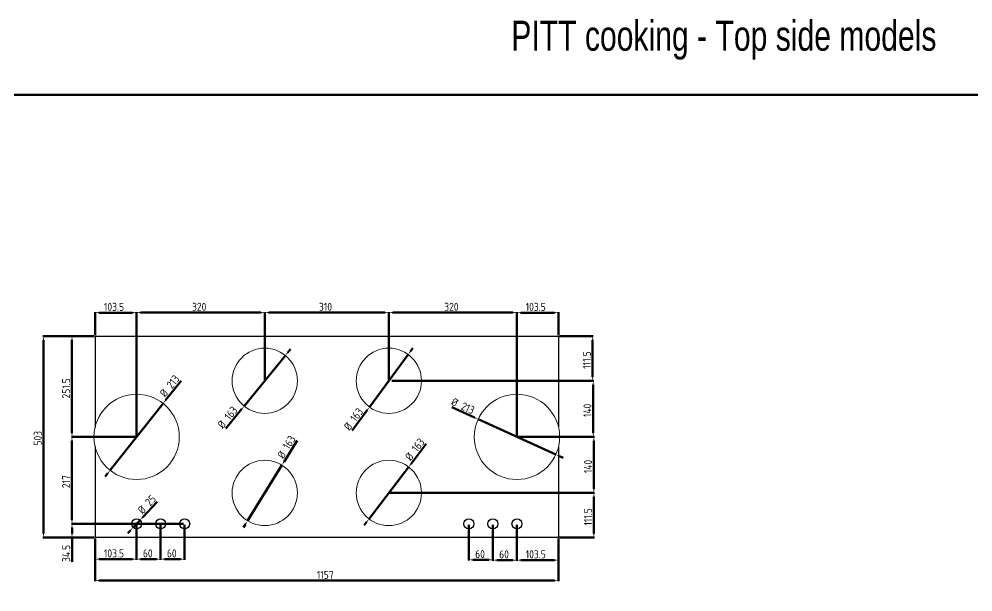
# Model space of a CAD drawing. Header units: millimetres. Extents: x 0 to 5589, y 0 to 7067.
# Drawn here: x 1269 to 3651, y 5637 to 7067 of the extents above; entities that cross this region are included whole.
import ezdxf

# ---------------------------------------------------------------- set-up
doc = ezdxf.new("R2010")
doc.units = ezdxf.units.MM
doc.linetypes.add('HIDDEN', pattern=[1.905, 1.27, -0.635])
for name, color, linetype, lineweight in [('BEM', 6, 'HIDDEN', 25), ('BEMATING', 5, 'Continuous', 50), ('CONTOUR', 255, 'HIDDEN', 25), ('SLD-0', 255, 'Continuous', 25)]:
    doc.layers.add(name, color=color, linetype=linetype, lineweight=lineweight)
doc.styles.add('SLDTEXTSTYLE0', font='ISOCP')
doc.styles.add('SLDTEXTSTYLE1', font='ISOCP', dxfattribs={"width": 0.96})
doc.styles.add('SLDTEXTSTYLE2', font='TXT', dxfattribs={"width": 0.75})
doc.dimstyles.new('SLDDIMSTYLE3', dxfattribs={"dimtxt": 20, "dimasz": 3.556, "dimexe": 0, "dimexo": 0.0625, "dimgap": 5, "dimtad": 1, "dimdec": 1, "dimrnd": 1e-09, "dimzin": 12, "dimdsep": 46, "dimtxsty": 'SLDTEXTSTYLE0', "dimblk1": 'NONE', "dimblk2": 'NONE', "dimsah": 1, "dimcen": 0.09, "dimadec": 0, "dimazin": 3, "dimtfac": 1, "dimtdec": 1, "dimtofl": 0, "dimtmove": 0, "dimatfit": 3, "dimldrblk": 'NONE', "dimfxl": 1, "dimfrac": 2, "dimtolj": 1, "dimtzin": 12, "dimarcsym": 0})
doc.dimstyles.new('SLDDIMSTYLE4', dxfattribs={"dimtxt": 20, "dimasz": 3.556, "dimexe": 0, "dimexo": 0.0625, "dimgap": 5, "dimtad": 1, "dimdec": 0, "dimrnd": 1e-09, "dimzin": 12, "dimdsep": 46, "dimtxsty": 'SLDTEXTSTYLE0', "dimblk1": 'NONE', "dimblk2": 'NONE', "dimsah": 1, "dimcen": 0.09, "dimadec": 0, "dimazin": 3, "dimtfac": 1, "dimtdec": 1, "dimtofl": 0, "dimtmove": 0, "dimatfit": 3, "dimldrblk": 'NONE', "dimfxl": 1, "dimfrac": 2, "dimtolj": 1, "dimtzin": 12, "dimarcsym": 0})
doc.dimstyles.new('SLDDIMSTYLE5', dxfattribs={"dimtxt": 20, "dimasz": 3.556, "dimexe": 0, "dimexo": 0.0625, "dimgap": 5, "dimtad": 1, "dimdec": 0, "dimrnd": 1e-09, "dimzin": 12, "dimdsep": 46, "dimtxsty": 'SLDTEXTSTYLE0', "dimblk1": 'NONE', "dimblk2": 'NONE', "dimsah": 1, "dimcen": 0, "dimadec": 0, "dimazin": 3, "dimtfac": 1, "dimtdec": 1, "dimtmove": 0, "dimatfit": 3, "dimldrblk": 'NONE', "dimfxl": 1, "dimfrac": 2, "dimtolj": 1, "dimtzin": 12, "dimarcsym": 0})

# ---------------------------------------------------------------- blocks, each defined once
blk = doc.blocks.new('_D_181')
at = {"layer": 'BEMATING'}
for p, q in [((1562.1, 5804.3), (1562.1, 5717.1)), ((1622.1, 5804.3), (1622.1, 5717.1)), ((1572.1, 5718.6), (1612.1, 5718.6))]:
    blk.add_line(p, q, dxfattribs=at)
for points in [[(1572.1, 5720.3), (1572.1, 5716.9), (1562.1, 5718.6)], [(1612.1, 5716.9), (1612.1, 5720.3), (1622.1, 5718.6)]]:
    blk.add_solid(points, dxfattribs=at)
at = {"layer": 'BEMATING', "insert": (1577.7, 5743.1), "char_height": 20, "attachment_point": 1, "style": 'SLDTEXTSTYLE1'}
blk.add_mtext('60', dxfattribs=at)
blk = doc.blocks.new('_None')
blk = doc.blocks.new('_D_182')
at = {"layer": 'BEMATING'}
for p, q in [((1622.1, 5804.3), (1622.1, 5717.1)), ((1682.1, 5804.3), (1682.1, 5717.1)), ((1632.1, 5718.6), (1672.1, 5718.6))]:
    blk.add_line(p, q, dxfattribs=at)
for points in [[(1632.1, 5720.3), (1632.1, 5716.9), (1622.1, 5718.6)], [(1672.1, 5716.9), (1672.1, 5720.3), (1682.1, 5718.6)]]:
    blk.add_solid(points, dxfattribs=at)
at = {"layer": 'BEMATING', "insert": (1637.7, 5743.1), "char_height": 20, "attachment_point": 1, "style": 'SLDTEXTSTYLE1'}
blk.add_mtext('60', dxfattribs=at)
blk = doc.blocks.new('_D_183')
at = {"layer": 'BEMATING'}
for p, q in [((1613.5, 5861.6), (1577.5, 5823.2)), ((1553.6, 5797.7), (1570.7, 5816)), ((1546.7, 5790.4), (1539.9, 5783.1))]:
    blk.add_line(p, q, dxfattribs=at)
for points in [[(1576.3, 5824.4), (1578.7, 5822.1), (1570.7, 5816)], [(1547.9, 5789.3), (1545.5, 5791.6), (1553.6, 5797.7)]]:
    blk.add_solid(points, dxfattribs=at)
at = {"layer": 'BEMATING', "char_height": 20, "attachment_point": 1, "rotation": 46.81, "style": 'SLDTEXTSTYLE1'}
for s, insert in [('25', (1581.3, 5863.1)), ('%%c', (1562.7, 5843.3))]:
    blk.add_mtext(s, dxfattribs=dict(at, insert=insert))
blk = doc.blocks.new('_D_184')
at = {"layer": 'BEMATING'}
for p, q in [((1456.1, 6275.3), (1399.1, 6275.3)), ((1400.6, 6265.3), (1400.6, 6033.8)), ((1559.6, 6023.8), (1399.1, 6023.8))]:
    blk.add_line(p, q, dxfattribs=at)
for points in [[(1402.3, 6265.3), (1399, 6265.3), (1400.6, 6275.3)], [(1399, 6033.8), (1402.3, 6033.8), (1400.6, 6023.8)]]:
    blk.add_solid(points, dxfattribs=at)
at = {"layer": 'BEMATING', "insert": (1376.1, 6119.7), "char_height": 20, "attachment_point": 1, "rotation": 90, "style": 'SLDTEXTSTYLE1'}
blk.add_mtext('251.5', dxfattribs=at)
blk = doc.blocks.new('_D_185')
at = {"layer": 'BEMATING'}
for p, q in [((1456.1, 6275.3), (1328.1, 6275.3)), ((1329.6, 6265.3), (1329.6, 5782.3)), ((1456.1, 5772.3), (1328.1, 5772.3))]:
    blk.add_line(p, q, dxfattribs=at)
for points in [[(1327.9, 6265.3), (1331.2, 6265.3), (1329.6, 6275.3)], [(1327.9, 5782.3), (1331.2, 5782.3), (1329.6, 5772.3)]]:
    blk.add_solid(points, dxfattribs=at)
at = {"layer": 'BEMATING', "insert": (1305.1, 6002.2), "char_height": 20, "attachment_point": 1, "rotation": 90, "style": 'SLDTEXTSTYLE1'}
blk.add_mtext('503', dxfattribs=at)
blk = doc.blocks.new('_D_186')
at = {"layer": 'BEMATING'}
for p, q in [((1560, 6023.8), (1399.1, 6023.8)), ((1400.6, 6013.8), (1400.6, 5816.8)), ((1555, 5806.8), (1399.1, 5806.8))]:
    blk.add_line(p, q, dxfattribs=at)
for points in [[(1399, 6013.8), (1402.3, 6013.8), (1400.6, 6023.8)], [(1399, 5816.8), (1402.3, 5816.8), (1400.6, 5806.8)]]:
    blk.add_solid(points, dxfattribs=at)
at = {"layer": 'BEMATING', "insert": (1376.1, 5895.8), "char_height": 20, "attachment_point": 1, "rotation": 90, "style": 'SLDTEXTSTYLE1'}
blk.add_mtext('217', dxfattribs=at)
blk = doc.blocks.new('_D_187')
at = {"layer": 'BEMATING'}
for p, q in [((1458.6, 5769.8), (1458.6, 5663.4)), ((2615.6, 5769.8), (2615.6, 5663.4)), ((1468.6, 5664.9), (2605.6, 5664.9))]:
    blk.add_line(p, q, dxfattribs=at)
for points in [[(1468.6, 5666.6), (1468.6, 5663.2), (1458.6, 5664.9)], [(2605.6, 5663.2), (2605.6, 5666.6), (2615.6, 5664.9)]]:
    blk.add_solid(points, dxfattribs=at)
at = {"layer": 'BEMATING', "insert": (2012.4, 5689.4), "char_height": 20, "attachment_point": 1, "style": 'SLDTEXTSTYLE1'}
blk.add_mtext('1157', dxfattribs=at)
blk = doc.blocks.new('_D_188')
at = {"layer": 'BEMATING'}
for p, q in [((1562.1, 6026.3), (1562.1, 6335.5)), ((1572.1, 6334), (1872.1, 6334)), ((1882.1, 6166.3), (1882.1, 6335.5))]:
    blk.add_line(p, q, dxfattribs=at)
for points in [[(1572.1, 6335.7), (1572.1, 6332.3), (1562.1, 6334)], [(1872.1, 6332.3), (1872.1, 6335.7), (1882.1, 6334)]]:
    blk.add_solid(points, dxfattribs=at)
at = {"layer": 'BEMATING', "insert": (1700.5, 6358.5), "char_height": 20, "attachment_point": 1, "style": 'SLDTEXTSTYLE1'}
blk.add_mtext('320', dxfattribs=at)
blk = doc.blocks.new('_D_189')
at = {"layer": 'BEMATING'}
for p, q in [((1882.1, 6166.3), (1882.1, 6335.5)), ((1892.1, 6334), (2182.1, 6334)), ((2192.1, 6166.3), (2192.1, 6335.5))]:
    blk.add_line(p, q, dxfattribs=at)
for points in [[(1892.1, 6335.7), (1892.1, 6332.3), (1882.1, 6334)], [(2182.1, 6332.3), (2182.1, 6335.7), (2192.1, 6334)]]:
    blk.add_solid(points, dxfattribs=at)
at = {"layer": 'BEMATING', "insert": (2017.6, 6358.5), "char_height": 20, "attachment_point": 1, "style": 'SLDTEXTSTYLE1'}
blk.add_mtext('310', dxfattribs=at)
blk = doc.blocks.new('_D_190')
at = {"layer": 'BEMATING'}
for p, q in [((2192.1, 6166.3), (2192.1, 6335.5)), ((2202.1, 6334), (2502.1, 6334)), ((2512.1, 6026.3), (2512.1, 6335.5))]:
    blk.add_line(p, q, dxfattribs=at)
for points in [[(2202.1, 6335.7), (2202.1, 6332.3), (2192.1, 6334)], [(2502.1, 6332.3), (2502.1, 6335.7), (2512.1, 6334)]]:
    blk.add_solid(points, dxfattribs=at)
at = {"layer": 'BEMATING', "insert": (2330.5, 6358.5), "char_height": 20, "attachment_point": 1, "style": 'SLDTEXTSTYLE1'}
blk.add_mtext('320', dxfattribs=at)
blk = doc.blocks.new('_D_191')
at = {"layer": 'BEMATING'}
for p, q in [((2618, 6275.3), (2702.7, 6275.3)), ((2701.2, 6265.3), (2701.2, 6173.8)), ((2199.6, 6163.8), (2702.7, 6163.8))]:
    blk.add_line(p, q, dxfattribs=at)
for points in [[(2699.6, 6265.3), (2702.9, 6265.3), (2701.2, 6275.3)], [(2699.6, 6173.8), (2702.9, 6173.8), (2701.2, 6163.8)]]:
    blk.add_solid(points, dxfattribs=at)
at = {"layer": 'BEMATING', "insert": (2676.7, 6193.8), "char_height": 20, "attachment_point": 1, "rotation": 90, "style": 'SLDTEXTSTYLE1'}
blk.add_mtext('111.5', dxfattribs=at)
blk = doc.blocks.new('_D_192')
at = {"layer": 'BEMATING'}
for p, q in [((2199.6, 6163.8), (2704.2, 6163.8)), ((2702.7, 6153.8), (2702.7, 6033.8)), ((2514.5, 6023.8), (2704.2, 6023.8))]:
    blk.add_line(p, q, dxfattribs=at)
for points in [[(2701.1, 6153.8), (2704.4, 6153.8), (2702.7, 6163.8)], [(2701.1, 6033.8), (2704.4, 6033.8), (2702.7, 6023.8)]]:
    blk.add_solid(points, dxfattribs=at)
at = {"layer": 'BEMATING', "insert": (2678.2, 6073.2), "char_height": 20, "attachment_point": 1, "rotation": 90, "style": 'SLDTEXTSTYLE1'}
blk.add_mtext('140', dxfattribs=at)
blk = doc.blocks.new('_D_193')
at = {"layer": 'BEMATING'}
for p, q in [((2514.5, 6023.8), (2705.7, 6023.8)), ((2704.2, 5893.8), (2704.2, 6013.8)), ((2194.6, 5883.8), (2705.7, 5883.8))]:
    blk.add_line(p, q, dxfattribs=at)
for points in [[(2705.9, 6013.8), (2702.6, 6013.8), (2704.2, 6023.8)], [(2702.6, 5893.8), (2705.9, 5893.8), (2704.2, 5883.8)]]:
    blk.add_solid(points, dxfattribs=at)
at = {"layer": 'BEMATING', "insert": (2679.7, 5933.2), "char_height": 20, "attachment_point": 1, "rotation": 90, "style": 'SLDTEXTSTYLE1'}
blk.add_mtext('140', dxfattribs=at)
blk = doc.blocks.new('_D_194')
at = {"layer": 'BEMATING'}
for p, q in [((2199.6, 5883.8), (2705.7, 5883.8)), ((2704.2, 5873.8), (2704.2, 5782.3)), ((2618, 5772.3), (2705.7, 5772.3))]:
    blk.add_line(p, q, dxfattribs=at)
for points in [[(2702.6, 5873.8), (2705.9, 5873.8), (2704.2, 5883.8)], [(2702.6, 5782.3), (2705.9, 5782.3), (2704.2, 5772.3)]]:
    blk.add_solid(points, dxfattribs=at)
at = {"layer": 'BEMATING', "insert": (2679.7, 5802.3), "char_height": 20, "attachment_point": 1, "rotation": 90, "style": 'SLDTEXTSTYLE1'}
blk.add_mtext('111.5', dxfattribs=at)
blk = doc.blocks.new('_D_195')
at = {"layer": 'BEMATING'}
for p, q in [((2512.1, 5804.3), (2512.1, 5714.6)), ((2615.6, 5769.8), (2615.6, 5714.6)), ((2605.6, 5716.1), (2522.1, 5716.1))]:
    blk.add_line(p, q, dxfattribs=at)
for points in [[(2522.1, 5717.8), (2522.1, 5714.4), (2512.1, 5716.1)], [(2605.6, 5714.4), (2605.6, 5717.8), (2615.6, 5716.1)]]:
    blk.add_solid(points, dxfattribs=at)
at = {"layer": 'BEMATING', "insert": (2534, 5740.6), "char_height": 20, "attachment_point": 1, "style": 'SLDTEXTSTYLE1'}
blk.add_mtext('103.5', dxfattribs=at)
blk = doc.blocks.new('_D_196')
at = {"layer": 'BEMATING'}
for p, q in [((2452.1, 5804.3), (2452.1, 5714.6)), ((2512.1, 5804.3), (2512.1, 5714.6)), ((2502.1, 5716.1), (2462.1, 5716.1))]:
    blk.add_line(p, q, dxfattribs=at)
for points in [[(2462.1, 5717.8), (2462.1, 5714.4), (2452.1, 5716.1)], [(2502.1, 5714.4), (2502.1, 5717.8), (2512.1, 5716.1)]]:
    blk.add_solid(points, dxfattribs=at)
at = {"layer": 'BEMATING', "insert": (2467.7, 5740.6), "char_height": 20, "attachment_point": 1, "style": 'SLDTEXTSTYLE1'}
blk.add_mtext('60', dxfattribs=at)
blk = doc.blocks.new('_D_197')
at = {"layer": 'BEMATING'}
for p, q in [((2392.1, 5804.3), (2392.1, 5715.4)), ((2452.1, 5804.3), (2452.1, 5715.4)), ((2442.1, 5716.9), (2402.1, 5716.9))]:
    blk.add_line(p, q, dxfattribs=at)
for points in [[(2402.1, 5718.6), (2402.1, 5715.3), (2392.1, 5716.9)], [(2442.1, 5715.3), (2442.1, 5718.6), (2452.1, 5716.9)]]:
    blk.add_solid(points, dxfattribs=at)
at = {"layer": 'BEMATING', "insert": (2407.7, 5741.4), "char_height": 20, "attachment_point": 1, "style": 'SLDTEXTSTYLE1'}
blk.add_mtext('60', dxfattribs=at)
blk = doc.blocks.new('_D_198')
at = {"layer": 'BEMATING'}
for p, q in [((1673.4, 6164.1), (1634.5, 6115.1)), ((1495.9, 5940.4), (1628.3, 6107.3)), ((1489.7, 5932.6), (1483.5, 5924.7))]:
    blk.add_line(p, q, dxfattribs=at)
for points in [[(1633.2, 6116.2), (1635.8, 6114.1), (1628.3, 6107.3)], [(1491, 5931.5), (1488.4, 5933.6), (1495.9, 5940.4)]]:
    blk.add_solid(points, dxfattribs=at)
at = {"layer": 'BEMATING', "char_height": 20, "attachment_point": 1, "rotation": 51.5821, "style": 'SLDTEXTSTYLE1'}
for s, insert in [('213', (1634.9, 6155)), ('%%c', (1618, 6133.7))]:
    blk.add_mtext(s, dxfattribs=dict(at, insert=insert))
blk = doc.blocks.new('_D_199')
at = {"layer": 'BEMATING'}
for p, q in [((1939.9, 6234.8), (1946.2, 6242.5)), ((1933.6, 6227), (1830.7, 6100.6)), ((1784.9, 6044.4), (1824.4, 6092.9))]:
    blk.add_line(p, q, dxfattribs=at)
for points in [[(1938.6, 6235.8), (1941.2, 6233.7), (1933.6, 6227)], [(1825.7, 6091.8), (1823.1, 6093.9), (1830.7, 6100.6)]]:
    blk.add_solid(points, dxfattribs=at)
at = {"layer": 'BEMATING', "char_height": 20, "attachment_point": 1, "rotation": 50.8407, "style": 'SLDTEXTSTYLE1'}
for s, insert in [('163', (1779.4, 6076.5)), ('%%c', (1762.3, 6055.4))]:
    blk.add_mtext(s, dxfattribs=dict(at, insert=insert))
blk = doc.blocks.new('_D_200')
at = {"layer": 'BEMATING'}
for p, q in [((2246.3, 6237.6), (2252.3, 6245.6)), ((2240.4, 6229.5), (2143.9, 6098.2)), ((2100.9, 6039.7), (2137.9, 6090.1))]:
    blk.add_line(p, q, dxfattribs=at)
for points in [[(2245, 6238.5), (2247.7, 6236.6), (2240.4, 6229.5)], [(2139.3, 6089.1), (2136.6, 6091.1), (2143.9, 6098.2)]]:
    blk.add_solid(points, dxfattribs=at)
at = {"layer": 'BEMATING', "char_height": 20, "attachment_point": 1, "rotation": 53.6729, "style": 'SLDTEXTSTYLE1'}
for s, insert in [('163', (2093.9, 6071.5)), ('%%c', (2077.8, 6049.7))]:
    blk.add_mtext(s, dxfattribs=dict(at, insert=insert))
blk = doc.blocks.new('_D_201')
at = {"layer": 'BEMATING'}
for p, q in [((1963.2, 6014.8), (1930.3, 5961.6)), ((1839.2, 5814.5), (1925, 5953.1)), ((1834, 5806), (1828.7, 5797.5))]:
    blk.add_line(p, q, dxfattribs=at)
for points in [[(1928.9, 5962.5), (1931.7, 5960.8), (1925, 5953.1)], [(1835.4, 5805.2), (1832.6, 5806.9), (1839.2, 5814.5)]]:
    blk.add_solid(points, dxfattribs=at)
at = {"layer": 'BEMATING', "char_height": 20, "attachment_point": 1, "rotation": 58.24, "style": 'SLDTEXTSTYLE1'}
for s, insert in [('163', (1926, 6001.3)), ('%%c', (1911.8, 5978.2))]:
    blk.add_mtext(s, dxfattribs=dict(at, insert=insert))
blk = doc.blocks.new('_D_202')
at = {"layer": 'BEMATING'}
for p, q in [((2285.6, 6006.3), (2247.7, 5956.6)), ((2142.7, 5819.1), (2241.6, 5948.6)), ((2136.6, 5811.1), (2130.6, 5803.2))]:
    blk.add_line(p, q, dxfattribs=at)
for points in [[(2246.3, 5957.6), (2249, 5955.6), (2241.6, 5948.6)], [(2137.9, 5810.1), (2135.3, 5812.1), (2142.7, 5819.1)]]:
    blk.add_solid(points, dxfattribs=at)
at = {"layer": 'BEMATING', "char_height": 20, "attachment_point": 1, "rotation": 52.6406, "style": 'SLDTEXTSTYLE1'}
for s, insert in [('163', (2247.3, 5996.4)), ('%%c', (2230.8, 5974.9))]:
    blk.add_mtext(s, dxfattribs=dict(at, insert=insert))
blk = doc.blocks.new('_D_203')
at = {"layer": 'BEMATING'}
for p, q in [((2349.1, 6097.9), (2406, 6072)), ((2609.1, 5979.8), (2415.2, 6067.9)), ((2618.2, 5975.7), (2627.3, 5971.5))]:
    blk.add_line(p, q, dxfattribs=at)
for points in [[(2405.4, 6070.5), (2406.7, 6073.5), (2415.2, 6067.9)], [(2618.9, 5977.2), (2617.5, 5974.1), (2609.1, 5979.8)]]:
    blk.add_solid(points, dxfattribs=at)
at = {"layer": 'BEMATING', "char_height": 20, "attachment_point": 1, "rotation": 335.5679, "style": 'SLDTEXTSTYLE1'}
for s, insert in [('%%c', (2354.1, 6122.5)), ('213', (2378.8, 6111.3))]:
    blk.add_mtext(s, dxfattribs=dict(at, insert=insert))
blk = doc.blocks.new('_D_267')
at = {"layer": 'BEMATING'}
for p, q in [((1562.1, 5804.3), (1562.1, 5717.1)), ((1458.6, 5769.8), (1458.6, 5717.1)), ((1552.1, 5718.6), (1468.6, 5718.6))]:
    blk.add_line(p, q, dxfattribs=at)
for points in [[(1468.6, 5720.2), (1468.6, 5716.9), (1458.6, 5718.6)], [(1552.1, 5716.9), (1552.1, 5720.2), (1562.1, 5718.6)]]:
    blk.add_solid(points, dxfattribs=at)
at = {"layer": 'BEMATING', "insert": (1480.5, 5743.1), "char_height": 20, "attachment_point": 1, "style": 'SLDTEXTSTYLE1'}
blk.add_mtext('103.5', dxfattribs=at)
blk = doc.blocks.new('_D_298')
at = {"layer": 'BEMATING'}
for p, q in [((2512.1, 6026.3), (2512.1, 6335.4)), ((2522.1, 6333.9), (2605.6, 6333.9)), ((2615.6, 6277.8), (2615.6, 6335.4))]:
    blk.add_line(p, q, dxfattribs=at)
for points in [[(2522.1, 6335.6), (2522.1, 6332.2), (2512.1, 6333.9)], [(2605.6, 6332.2), (2605.6, 6335.6), (2615.6, 6333.9)]]:
    blk.add_solid(points, dxfattribs=at)
at = {"layer": 'BEMATING', "insert": (2534, 6358.4), "char_height": 20, "attachment_point": 1, "style": 'SLDTEXTSTYLE1'}
blk.add_mtext('103.5', dxfattribs=at)
blk = doc.blocks.new('_D_299')
at = {"layer": 'BEMATING'}
for p, q in [((1458.6, 6277.8), (1458.6, 6335.4)), ((1552.1, 6333.9), (1468.6, 6333.9)), ((1562.1, 6026.3), (1562.1, 6335.4))]:
    blk.add_line(p, q, dxfattribs=at)
for points in [[(1468.6, 6335.6), (1468.6, 6332.3), (1458.6, 6333.9)], [(1552.1, 6332.3), (1552.1, 6335.6), (1562.1, 6333.9)]]:
    blk.add_solid(points, dxfattribs=at)
at = {"layer": 'BEMATING', "insert": (1480.5, 6358.4), "char_height": 20, "attachment_point": 1, "style": 'SLDTEXTSTYLE1'}
blk.add_mtext('103.5', dxfattribs=at)
blk = doc.blocks.new('_D_304')
at = {"layer": 'BEMATING'}
for p, q in [((1679.6, 5806.8), (1399.2, 5806.8)), ((1400.7, 5796.8), (1400.7, 5782.3)), ((1456.1, 5772.3), (1399.2, 5772.3)), ((1400.7, 5772.3), (1400.7, 5712.2))]:
    blk.add_line(p, q, dxfattribs=at)
for points in [[(1402.3, 5796.8), (1399, 5796.8), (1400.7, 5806.8)], [(1399, 5782.3), (1402.3, 5782.3), (1400.7, 5772.3)]]:
    blk.add_solid(points, dxfattribs=at)
at = {"layer": 'BEMATING', "insert": (1376.2, 5711.5), "char_height": 20, "attachment_point": 1, "rotation": 90, "style": 'SLDTEXTSTYLE1'}
blk.add_mtext('34.5', dxfattribs=at)

msp = doc.modelspace()

# ---------------------------------------------------------------- linework, layer by layer
at = {"layer": 'BEM', "linetype": 'HIDDEN', "lineweight": 25}
for p, q in [((1458.64, 6275.34), (2615.64, 6275.34)), ((1458.64, 6275.34), (1458.64, 6047.34)), ((2615.64, 6275.34), (2615.59, 6048.66)), ((1458.64, 6000.34), (1458.64, 5772.34)), ((2615.67, 5998.98), (2615.62, 5772.34)), ((2615.52, 5772.34), (1458.64, 5772.34))]:
    msp.add_line(p, q, dxfattribs=at)
at = {"layer": 'BEMATING'}
msp.add_line((1056.78, 6877.71), (5564.08, 6877.71), dxfattribs=at)
at = {"layer": 'CONTOUR', "color": 7, "linetype": 'Continuous', "lineweight": 18}
for centre, radius in [((1882.14, 6163.84), 81.5), ((2192.14, 6163.84), 81.5), ((1562.12, 6023.84), 106.5), ((2512.12, 6023.84), 106.5), ((1882.14, 5883.84), 81.5), ((2192.14, 5883.84), 81.5)]:
    msp.add_circle(centre, radius, dxfattribs=at)
at = {"layer": 'CONTOUR', "color": 7, "linetype": 'Continuous'}
for centre in [(1562.12, 5806.84), (1622.12, 5806.84), (1682.12, 5806.84), (2392.12, 5806.84), (2452.12, 5806.84), (2512.12, 5806.84)]:
    msp.add_circle(centre, 12.5, dxfattribs=at)

# ---------------------------------------------------------------- texts
at = {"layer": 'SLD-0', "insert": (2498, 7062.8), "char_height": 75, "attachment_point": 1, "style": 'SLDTEXTSTYLE2'}
msp.add_mtext('PITT cooking - Top side models', dxfattribs=at)

# ---------------------------------------------------------------- dimensions: what is measured, and where the dimension line sits
at = {"layer": 'BEMATING'}
for base, p1, p2, dimstyle, picture, middle in [((1562.12, 6346.95), (1458.64, 6275.34), (1562.12, 6023.84), 'SLDDIMSTYLE3', '_D_299', (1510.38, 6346.95)), ((1562.12, 6347), (1882.14, 6163.84), (1562.12, 6023.84), 'SLDDIMSTYLE4', '_D_188', (1722.13, 6347)), ((1882.14, 6347), (2192.14, 6163.84), (1882.14, 6163.84), 'SLDDIMSTYLE4', '_D_189', (2037.14, 6347)), ((2192.14, 6347), (2512.12, 6023.84), (2192.14, 6163.84), 'SLDDIMSTYLE4', '_D_190', (2352.13, 6347)), ((2512.12, 6346.9), (2615.64, 6275.34), (2512.12, 6023.84), 'SLDDIMSTYLE3', '_D_298', (2563.88, 6346.9)), ((1562.12, 5731.58), (1458.64, 5772.34), (1562.12, 5806.84), 'SLDDIMSTYLE3', '_D_267', (1510.38, 5731.58)), ((1562.12, 5731.59), (1622.12, 5806.84), (1562.12, 5806.84), 'SLDDIMSTYLE4', '_D_181', (1592.12, 5731.59)), ((1622.12, 5731.59), (1682.12, 5806.84), (1622.12, 5806.84), 'SLDDIMSTYLE4', '_D_182', (1652.12, 5731.59)), ((2452.12, 5729.93), (2392.12, 5806.84), (2452.12, 5806.84), 'SLDDIMSTYLE4', '_D_197', (2422.12, 5729.93)), ((2512.12, 5729.1), (2452.12, 5806.84), (2512.12, 5806.84), 'SLDDIMSTYLE4', '_D_196', (2482.12, 5729.1)), ((2615.62, 5729.1), (2512.12, 5806.84), (2615.62, 5772.34), 'SLDDIMSTYLE3', '_D_195', (2563.87, 5729.1)), ((1458.64, 5677.91), (2615.62, 5772.34), (1458.64, 5772.34), 'SLDDIMSTYLE4', '_D_187', (2037.13, 5677.91))]:
    dim = msp.add_linear_dim(base=base, p1=p1, p2=p2, dimstyle=dimstyle, dxfattribs=at)
    dim.commit()
    dim.dimension.update_dxf_attribs({"geometry": picture, "text_midpoint": middle, "dimtype": 160})
for base, p1, p2, dimstyle, picture, middle in [((1316.57, 6275.34), (1458.64, 5772.34), (1458.64, 6275.34), 'SLDDIMSTYLE4', '_D_185', (1316.57, 6023.84)), ((1387.62, 6275.34), (1562.12, 6023.84), (1458.64, 6275.34), 'SLDDIMSTYLE3', '_D_184', (1387.62, 6149.59)), ((2688.23, 6275.34), (2197.14, 6163.84), (2615.52, 6275.34), 'SLDDIMSTYLE3', '_D_191', (2688.23, 6219.59)), ((2689.73, 6163.84), (2512.02, 6023.84), (2197.14, 6163.84), 'SLDDIMSTYLE4', '_D_192', (2689.73, 6093.84)), ((1387.62, 6023.84), (1557.52, 5806.84), (1562.52, 6023.84), 'SLDDIMSTYLE4', '_D_186', (1387.62, 5915.34)), ((2691.23, 5883.84), (2512.02, 6023.84), (2192.14, 5883.84), 'SLDDIMSTYLE4', '_D_193', (2691.23, 5953.84)), ((2691.23, 5883.84), (2615.52, 5772.34), (2197.14, 5883.84), 'SLDDIMSTYLE3', '_D_194', (2691.23, 5828.09)), ((1387.66, 5806.84), (1458.64, 5772.34), (1682.12, 5806.84), 'SLDDIMSTYLE3', '_D_304', (1387.66, 5737.28))]:
    dim = msp.add_linear_dim(base=base, p1=p1, p2=p2, angle=90, dimstyle=dimstyle, dxfattribs=at)
    dim.commit()
    dim.dimension.update_dxf_attribs({"geometry": picture, "text_midpoint": middle, "dimtype": 160})
for p1, picture, middle in [((54.62, 153.58), '_D_200', (2105.98, 6068.6)), ((47.6, 155.89), '_D_199', (1791.38, 6072.98)), ((53.47, 206.18), '_D_198', (1646.86, 6151.62)), ((81.98, 196.59), '_D_203', (2378.4, 6098.87)), ((49.66, 155.25), '_D_201', (1938.34, 5999.32)), ((56.91, 152.74), '_D_202', (2259.34, 5993.29)), ((6.49, 24.14), '_D_183', (1589.44, 5854.94))]:
    dim = msp.add_diameter_dim_2p(p1=p1, p2=(0, 0), dimstyle='SLDDIMSTYLE5', dxfattribs=at)
    dim.commit()
    dim.dimension.update_dxf_attribs({"geometry": picture, "text_midpoint": middle, "dimtype": 163})

doc.saveas('drawing.dxf')
